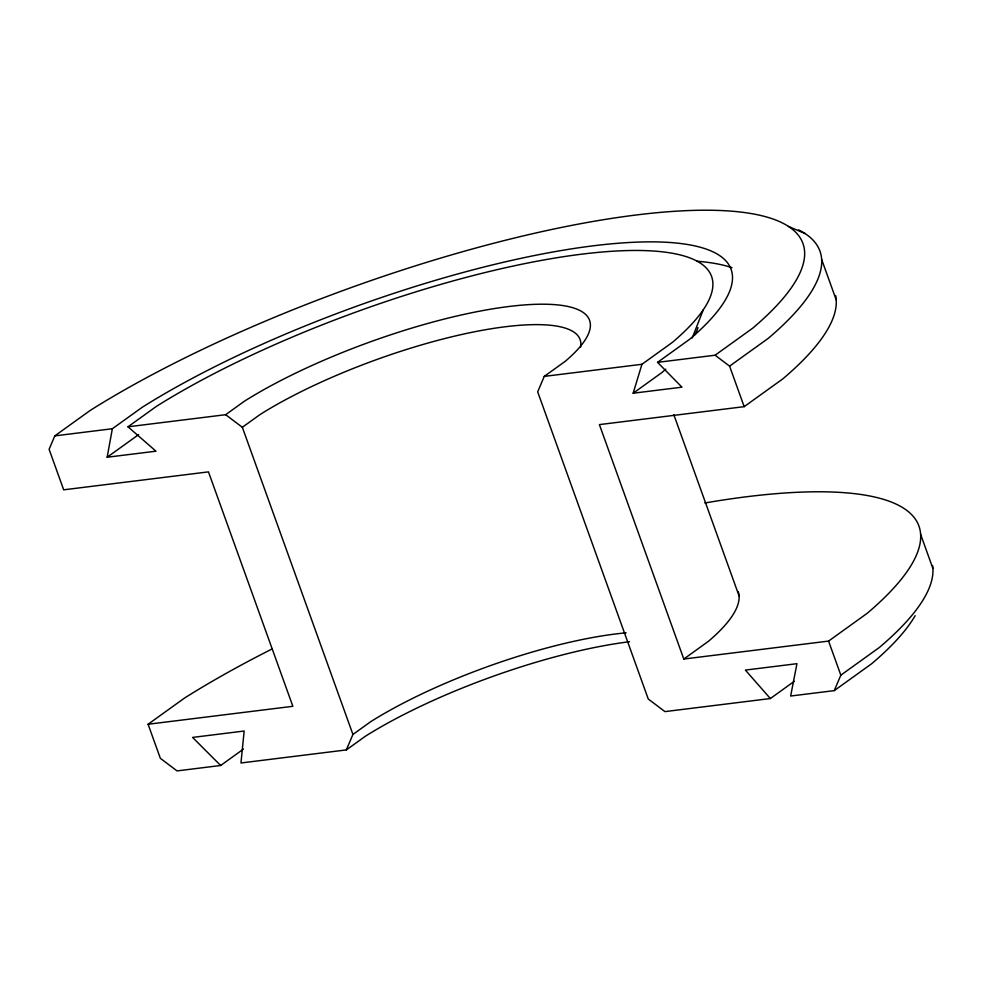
<?xml version="1.0" encoding="UTF-8"?>
<svg xmlns="http://www.w3.org/2000/svg" width="982" height="982" viewBox="0 0 982 982"><rect width="100%" height="100%" fill="white"/><g stroke="black" fill="none" stroke-linecap="round" stroke-linejoin="round"><path stroke-width="1.47" d="M107.161 457.231L112.353 428.741L142.378 407.174A363.193 92.161 -19.8 0 1 593.3 245.807A363.193 92.161 -19.8 0 1 689.573 339.342L657.559 362.346L681.962 387.178L633.157 393.217L641.933 364.285L672.412 342.374A342.448 86.895 -19.8 0 0 581.651 254.178A342.448 86.895 -19.8 0 0 156.482 406.327L127.991 426.802L155.966 451.192L107.161 457.231L138.609 434.633M692.224 338.004L703.321 309.698M657.559 362.346L715.105 355.214L752.703 328.184A439.58 111.543 -19.8 0 0 636.189 214.984A439.58 111.543 -19.8 0 0 90.43 410.28L54.82 435.873L49.1 449.302L63.683 489.822L208.466 471.876L292.857 706.303L148.086 724.25L160.361 758.325L177.03 770.907L220.655 765.494L243.462 749.094M220.655 765.494L192.582 737.421L244.162 731.025L240.958 762.977L346.339 749.917L352.931 734.45L370.791 721.623A197.345 50.082 -19.8 0 1 626.135 632.825M127.991 426.802L225.664 414.699L244.653 401.049A212.787 53.998 -19.8 0 1 508.848 306.507A212.787 53.998 -19.8 0 1 565.239 361.315L544.261 376.388L537.682 391.855L648.267 699.024L664.949 711.606L770.342 698.546L794.364 681.275M770.342 698.546L745.375 670.08L796.954 663.685L790.645 696.029L834.258 690.628L840.837 675.162L879.43 647.42A452.984 114.943 -19.8 0 0 932.581 565.546M225.664 414.699L242.333 427.28L260.193 414.441A197.345 50.082 -19.8 0 1 468.758 332.959A197.345 50.082 -19.8 0 1 580.595 347.027M148.086 724.25L184.69 697.944A452.984 114.943 -19.8 0 1 272.075 648.967M633.157 393.217L661.856 372.595A318.045 80.708 -19.8 0 0 665.796 369.183M715.105 355.214L729.589 366.139L768.169 338.409A452.984 114.943 -19.8 0 0 798.587 229.874M704.831 502.98A452.984 114.943 -19.8 0 1 867.155 613.345L828.575 641.086L683.791 659.032L599.401 424.605L744.172 406.658L782.764 378.917A452.984 114.943 -19.8 0 0 835.645 295.619M346.339 749.917L365.341 736.267A212.787 53.998 -19.8 0 1 629.523 641.725M683.791 659.032L708.292 641.418A260.795 66.175 -19.8 0 0 738.268 591.655M834.258 690.628L871.709 663.697A437.542 111.027 -19.8 0 0 915.15 615.665M54.82 435.873L112.353 428.741M544.261 376.388L641.933 364.285M788.509 226.437L805.068 233.556M821.639 259.42L836.234 299.94M920.625 534.368L932.9 568.443M729.589 366.139L744.172 406.658M828.575 641.086L840.837 675.162M673.836 414.735L739.078 595.951M242.333 427.28L352.931 734.45M697.993 327.534A318.045 80.708 -19.8 0 1 695.047 334.702M697.122 261.237A382.833 97.144 -19.8 0 1 732.02 267.693"/></g></svg>
